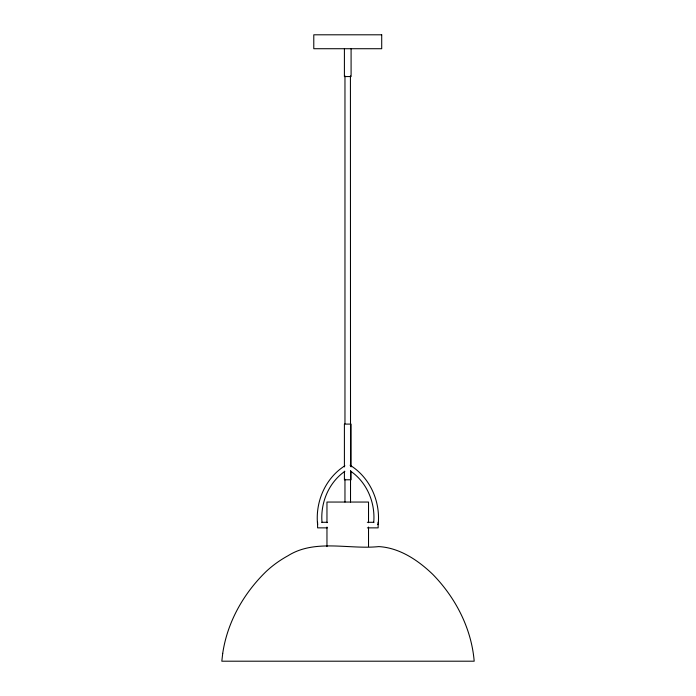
<?xml version="1.0" encoding="UTF-8"?>
<svg xmlns="http://www.w3.org/2000/svg" width="696" height="696" viewBox="0 0 696 696"><rect width="100%" height="100%" fill="white"/><g stroke="black" fill="none" stroke-linecap="round" stroke-linejoin="round"><path stroke-width="1.04" d="M373.709 522.557C375.492 503.043 367.149 482.632 350.871 471.34M344.903 465.781C325.371 478.108 315.184 501.825 317.594 524.54L317.663 524.54M344.877 471.34C328.599 482.632 320.256 503.043 322.03 522.557M350.427 75.873L350.523 466.172M321.909 522.296L327.32 522.296M367.34 522.296L373.83 522.296M327.32 527.864L317.585 527.864L317.585 522.296M367.34 527.864L378.154 527.864L378.154 522.296M377.502 524.54L378.154 524.54C380.642 501.459 369.994 477.508 350.062 465.198M368.523 522.696L368.523 502.051L326.963 502.051L326.963 522.696M368.523 527.037L368.523 546.595M351.089 48.72L351.089 76.56L344.407 76.56L344.407 48.72M351.089 466.929L351.089 424.099L344.407 424.099L344.407 466.929M351.089 471.218L351.089 479.779L344.407 479.779L344.407 471.218M350.523 470.522L350.523 502.051M344.964 75.873L344.964 423.777M344.964 479.222L344.964 502.051M326.963 527.037L326.963 546.595M222.72 653.37L221.815 661.2L474.185 661.2C471.47 628.41 455.567 597.638 432.712 574.313C418.07 560.228 399.591 547.787 378.789 546.595C348.992 549.71 315.079 538.713 288.048 555.721C280.227 560.01 272.893 565.204 266.368 571.294C243.73 593.157 227.322 622.033 222.72 653.37M381.712 34.8L313.783 34.8L313.783 48.72L381.712 48.72L381.712 34.8"/></g></svg>
